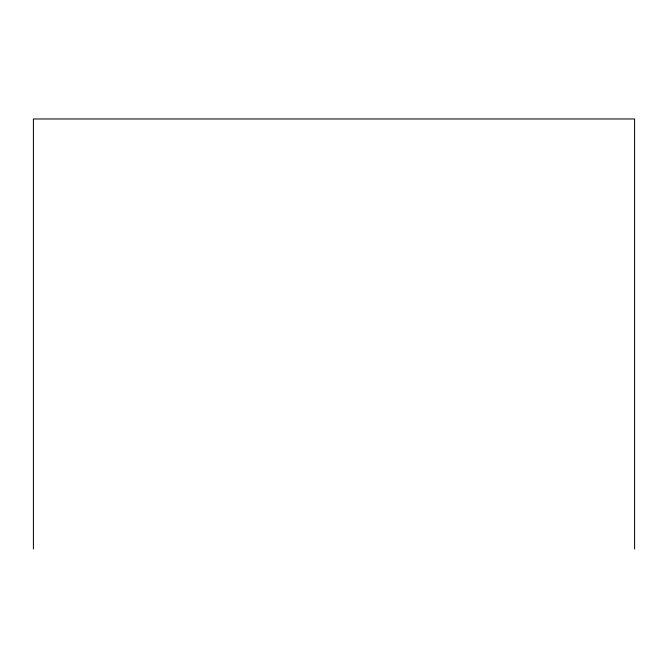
<?xml version="1.0" encoding="UTF-8"?>
<svg xmlns="http://www.w3.org/2000/svg" width="668" height="668" viewBox="0 0 668 668"><rect width="100%" height="100%" fill="white"/><g stroke="black" fill="none" stroke-linecap="round" stroke-linejoin="round"><path stroke-width="1" d="M634.6 549.029L634.6 118.971L33.4 118.971L33.4 549.029"/></g></svg>
